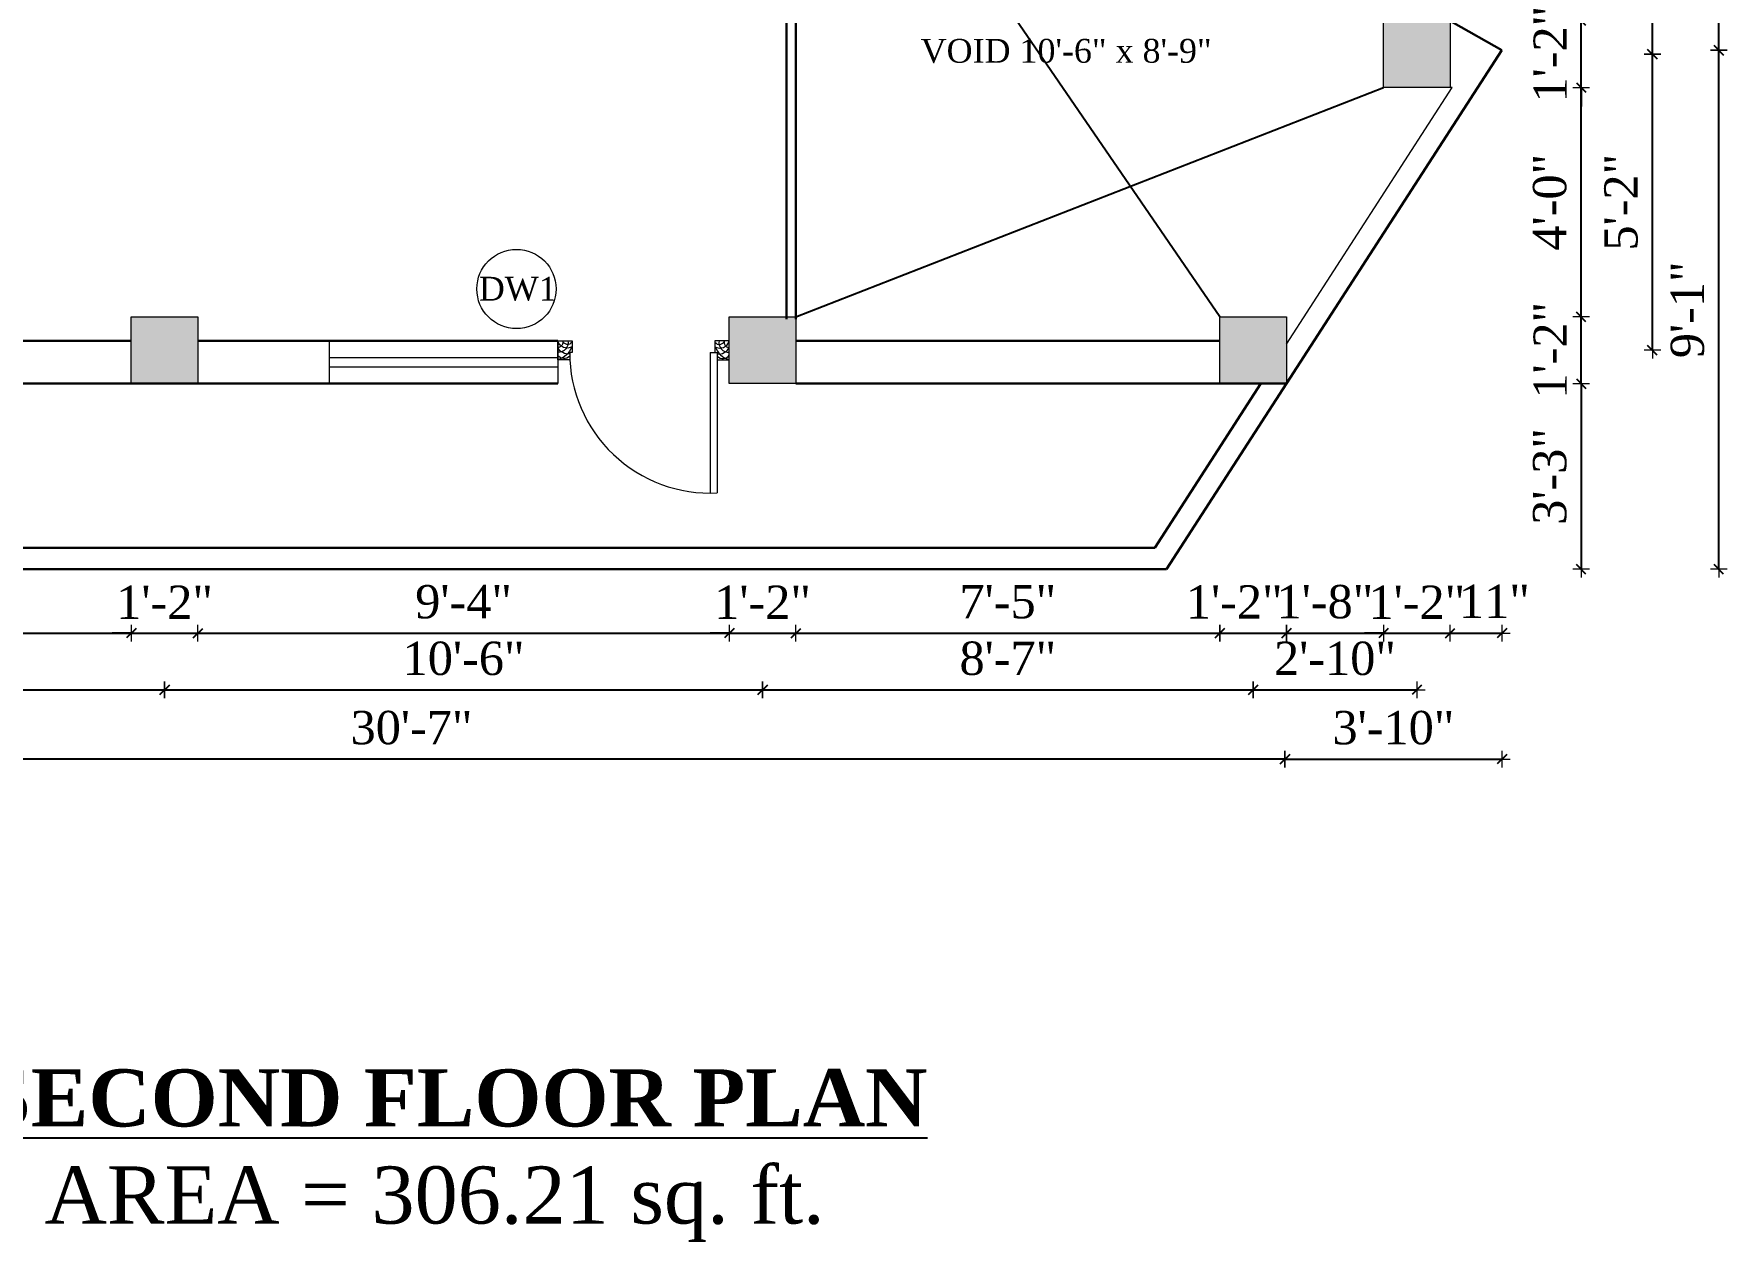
# Model space of a CAD drawing. Header units: inches. Extents: x 149946 to 166271, y -29520 to -26192.
# Drawn here: x 164722.5 to 165078, y -26732.8 to -26479.1 of the extents above; entities that cross this region are included whole.
import ezdxf

# ---------------------------------------------------------------- set-up
doc = ezdxf.new("R2010")
doc.units = ezdxf.units.IN
doc.header["$LTSCALE"] = 5
doc.header["$MEASUREMENT"] = 0
for name, color, linetype, lineweight in [('A-WALL', 7, 'Continuous', 9), ('Dimension', 7, 'Continuous', 18), ('DOOR', 62, 'Continuous', 0), ('Dw', 2, 'Continuous', 18)]:
    doc.layers.add(name, color=color, linetype=linetype, lineweight=lineweight)
doc.layers.add('dim line', color=7, linetype='Continuous', lineweight=15, true_color=0xfab2b2)
doc.layers.add('TEXT', color=6, linetype='Continuous')
doc.layers.add('WALL', color=7, linetype='Continuous')
doc.styles.add('ordinary', font='times.ttf')
doc.dimstyles.new('Copy of 96', dxfattribs={"dimtxt": 7, "dimasz": 4, "dimexe": 0.5, "dimexo": 0.5, "dimgap": 3, "dimtad": 1, "dimdec": 1, "dimzin": 11, "dimdsep": 46, "dimlunit": 4, "dimtxsty": 'ordinary', "dimblk": 'OBLIQUE', "dimcen": 0.09, "dimse1": 1, "dimse2": 1, "dimclrt": 6, "dimazin": 0, "dimtfac": 1, "dimtdec": 1, "dimtix": 1, "dimtmove": 2, "dimatfit": 3, "dimldrblk": 'leader', "dimfxl": 0.5, "dimfxlon": 1, "dimtolj": 1, "dimtzin": 0, "dimarcsym": 0})

# ---------------------------------------------------------------- blocks, each defined once
blk = doc.blocks.new('A$C27B36B59')
at = {"layer": 'DOOR'}
for p, q in [((0, 4), (0, 0)), ((2.5, 4), (0, 4)), ((2.5, 2.5), (2.5, 4)), ((0, 0), (3, 0)), ((3, 2.5), (2.5, 2.5)), ((3, 0), (3, 2.5))]:
    blk.add_line(p, q, dxfattribs=at)
for centre, radius, start, end in [((-1.4, -0.54), 4.75, 22.1411, 72.838), ((1.34, 2.09), 1.64, 45.138, 144.8948), ((2.21, 0.3), 2.49, 83.3149, 152.658), ((0.13, 0.37), 2.05, 349.4875, 93.6805), ((1.96, -0.47), 2.01, 58.7447, 166.495), ((-0.06, 0.32), 1.13, 343.542, 86.947), ((2.08, -0.4), 1.17, 38.2816, 160.1519)]:
    blk.add_arc(centre, radius, start, end, dxfattribs=at)
blk = doc.blocks.new('D2')
at = {"layer": 'DOOR'}
for p, q in [((74473.95, 24047.59), (74473.95, 24018.09)), ((74473.95, 24047.59), (74475.45, 24047.59)), ((74475.45, 24047.59), (74475.45, 24018.13))]:
    blk.add_line(p, q, dxfattribs=at)
blk.add_arc((74473.95, 24047.59), 29.5, 180, 272.9146, dxfattribs=at)
at = {"layer": 'DOOR', "xscale": -1, "rotation": 180}
blk.add_blockref('A$C27B36B59', (74441.95, 24050.09), dxfattribs=at)
at = {"layer": 'DOOR', "rotation": 180}
blk.add_blockref('A$C27B36B59', (74477.95, 24050.09), dxfattribs=at)
blk = doc.blocks.new('oblique')
at = {"color": 0, "lineweight": -2}
blk.add_line((0.25, 0.25), (-0.25, -0.25), dxfattribs=at)
at = {"layer": 'dim line', "lineweight": 9}
for p, q in [((-0.4375, 0), (0.4375, 0)), ((0, 0.4375), (0, -0.4375))]:
    blk.add_line(p, q, dxfattribs=at)
blk = doc.blocks.new('*D1077')
at = {"layer": 'A-WALL', "color": 0, "lineweight": -2, "ltscale": 5}
for p, q in [((165047.38, -26538.51), (165047.38, -26534.51)), ((165047.38, -26552.51), (165047.38, -26538.51)), ((165047.38, -26552.51), (165047.38, -26556.51))]:
    blk.add_line(p, q, dxfattribs=at)
at = {"layer": 'Defpoints', "color": 0, "ltscale": 5}
for p in [(164985.52, -26538.51), (165047.38, -26538.51), (164985.52, -26552.51)]:
    blk.add_point(p, dxfattribs=at)
at = {"layer": 'A-WALL', "color": 0, "lineweight": -2, "ltscale": 5, "xscale": 4, "yscale": 4, "zscale": 4}
for p, rotation in [((165047.38, -26538.51), 270), ((165047.38, -26552.51), 90)]:
    blk.add_blockref('oblique', p, dxfattribs=dict(at, rotation=rotation))
at = {"layer": 'A-WALL', "color": 6, "ltscale": 5, "insert": (165040.88, -26545.51), "char_height": 7, "attachment_point": 5, "rotation": 90, "style": 'ordinary'}
blk.add_mtext('\\A1;1\'-2"', dxfattribs=at)
blk = doc.blocks.new('_OBLIQUE')
at = {"color": 0, "linetype": 'ByBlock'}
blk.add_line((-0.5, -0.5), (0.5, 0.5), dxfattribs=at)
blk = doc.blocks.new('leader')
at = {"layer": 'Dimension'}
for p, q in [((0, -4.328), (0, 4.328)), ((-4.424, 0), (4.424, 0))]:
    blk.add_line(p, q, dxfattribs=at)
blk = doc.blocks.new('*D1078')
at = {"layer": 'A-WALL', "color": 0, "lineweight": -2, "ltscale": 5}
blk.add_line((165047.38, -26538.51), (165047.38, -26490.33), dxfattribs=at)
at = {"layer": 'Defpoints', "color": 0, "ltscale": 5}
for p in [(165019.89, -26490.33), (165047.38, -26490.33), (164985.52, -26538.51)]:
    blk.add_point(p, dxfattribs=at)
at = {"layer": 'A-WALL', "color": 0, "lineweight": -2, "ltscale": 5, "xscale": 4, "yscale": 4, "zscale": 4}
for p, rotation in [((165047.38, -26490.33), 90), ((165047.38, -26538.51), 270)]:
    blk.add_blockref('oblique', p, dxfattribs=dict(at, rotation=rotation))
at = {"layer": 'A-WALL', "color": 6, "ltscale": 5, "insert": (165040.82, -26514.42), "char_height": 7, "attachment_point": 5, "rotation": 90, "style": 'ordinary'}
blk.add_mtext('\\A1;4\'-0"', dxfattribs=at)
blk = doc.blocks.new('*D1079')
at = {"layer": 'A-WALL', "color": 0, "lineweight": -2, "ltscale": 5}
for p, q in [((165047.38, -26476.33), (165047.38, -26472.33)), ((165047.38, -26490.33), (165047.38, -26476.33)), ((165047.38, -26490.33), (165047.38, -26494.33))]:
    blk.add_line(p, q, dxfattribs=at)
at = {"layer": 'Defpoints', "color": 0, "ltscale": 5}
for p in [(165019.89, -26476.33), (165047.38, -26476.33), (165019.89, -26490.33)]:
    blk.add_point(p, dxfattribs=at)
at = {"layer": 'A-WALL', "color": 0, "lineweight": -2, "ltscale": 5, "xscale": 4, "yscale": 4, "zscale": 4}
for p, rotation in [((165047.38, -26476.33), 270), ((165047.38, -26490.33), 90)]:
    blk.add_blockref('oblique', p, dxfattribs=dict(at, rotation=rotation))
at = {"layer": 'A-WALL', "color": 6, "ltscale": 5, "insert": (165040.88, -26483.33), "char_height": 7, "attachment_point": 5, "rotation": 90, "style": 'ordinary'}
blk.add_mtext('\\A1;1\'-2"', dxfattribs=at)
blk = doc.blocks.new('*D1084')
at = {"layer": 'A-WALL', "color": 0, "lineweight": -2, "ltscale": 5}
blk.add_line((165062.34, -26545.51), (165062.34, -26483.33), dxfattribs=at)
at = {"layer": 'Defpoints', "color": 0, "ltscale": 5}
for p in [(165012.89, -26483.33), (165062.34, -26483.33), (164978.52, -26545.51)]:
    blk.add_point(p, dxfattribs=at)
at = {"layer": 'A-WALL', "color": 0, "lineweight": -2, "ltscale": 5, "xscale": 4, "yscale": 4, "zscale": 4}
for p, rotation in [((165062.34, -26483.33), 90), ((165062.34, -26545.51), 270)]:
    blk.add_blockref('oblique', p, dxfattribs=dict(at, rotation=rotation))
at = {"layer": 'A-WALL', "color": 6, "ltscale": 5, "insert": (165055.78, -26514.42), "char_height": 7, "attachment_point": 5, "rotation": 90, "style": 'ordinary'}
blk.add_mtext('\\A1;5\'-2"', dxfattribs=at)
blk = doc.blocks.new('*D1085')
at = {"layer": 'A-WALL', "color": 0, "lineweight": -2, "ltscale": 5}
blk.add_line((165062.34, -26483.33), (165062.34, -26405.23), dxfattribs=at)
at = {"layer": 'Defpoints', "color": 0, "ltscale": 5}
for p in [(164875.51, -26405.23), (165062.34, -26405.23), (165012.89, -26483.33)]:
    blk.add_point(p, dxfattribs=at)
at = {"layer": 'A-WALL', "color": 0, "lineweight": -2, "ltscale": 5, "xscale": 4, "yscale": 4, "zscale": 4}
for p, rotation in [((165062.34, -26405.23), 90), ((165062.34, -26483.33), 270)]:
    blk.add_blockref('oblique', p, dxfattribs=dict(at, rotation=rotation))
at = {"layer": 'A-WALL', "color": 6, "ltscale": 5, "insert": (165055.78, -26444.28), "char_height": 7, "attachment_point": 5, "rotation": 90, "style": 'ordinary'}
blk.add_mtext('\\A1;6\'-6"', dxfattribs=at)
blk = doc.blocks.new('*D1094')
at = {"layer": 'A-WALL', "color": 0, "lineweight": -2, "ltscale": 5}
blk.add_line((165019.89, -26287.08), (165030.75, -26287.08), dxfattribs=at)
at = {"layer": 'Defpoints', "color": 0, "ltscale": 5}
for p in [(165030.75, -26287.08), (165019.89, -26476.33), (165030.75, -26482.51)]:
    blk.add_point(p, dxfattribs=at)
at = {"layer": 'A-WALL', "color": 0, "lineweight": -2, "ltscale": 5, "xscale": 4, "yscale": 4, "zscale": 4, "rotation": 180}
blk.add_blockref('oblique', (165019.89, -26287.08), dxfattribs=at)
at = {"layer": 'A-WALL', "color": 0, "lineweight": -2, "ltscale": 5, "xscale": 4, "yscale": 4, "zscale": 4}
blk.add_blockref('oblique', (165030.75, -26287.08), dxfattribs=at)
at = {"layer": 'A-WALL', "color": 6, "ltscale": 5, "insert": (165029.8, -26280.52), "char_height": 7, "attachment_point": 5, "style": 'ordinary'}
blk.add_mtext('\\A1;11"', dxfattribs=at)
blk = doc.blocks.new('*D1097')
at = {"layer": 'A-WALL', "color": 0, "lineweight": -2, "ltscale": 5}
blk.add_line((164875.51, -26274.04), (165012.89, -26274.04), dxfattribs=at)
at = {"layer": 'Defpoints', "color": 0, "ltscale": 5}
for p in [(165012.89, -26274.04), (164875.51, -26405.23), (165012.89, -26483.33)]:
    blk.add_point(p, dxfattribs=at)
at = {"layer": 'A-WALL', "color": 0, "lineweight": -2, "ltscale": 5, "xscale": 4, "yscale": 4, "zscale": 4, "rotation": 180}
blk.add_blockref('oblique', (164875.51, -26274.04), dxfattribs=at)
at = {"layer": 'A-WALL', "color": 0, "lineweight": -2, "ltscale": 5, "xscale": 4, "yscale": 4, "zscale": 4}
blk.add_blockref('oblique', (165012.89, -26274.04), dxfattribs=at)
at = {"layer": 'A-WALL', "color": 6, "ltscale": 5, "insert": (164944.2, -26267.48), "char_height": 7, "attachment_point": 5, "style": 'ordinary'}
blk.add_mtext('\\A1;11\'-5"', dxfattribs=at)
blk = doc.blocks.new('*D1099')
at = {"layer": 'A-WALL', "color": 0, "lineweight": -2, "ltscale": 5}
blk.add_line((164742.94, -26255.32), (165030.75, -26255.32), dxfattribs=at)
at = {"layer": 'Defpoints', "color": 0, "ltscale": 5}
for p in [(165030.75, -26255.32), (164742.94, -26326.85), (165030.75, -26482.51)]:
    blk.add_point(p, dxfattribs=at)
at = {"layer": 'A-WALL', "color": 0, "lineweight": -2, "ltscale": 5, "xscale": 4, "yscale": 4, "zscale": 4, "rotation": 180}
blk.add_blockref('oblique', (164742.94, -26255.32), dxfattribs=at)
at = {"layer": 'A-WALL', "color": 0, "lineweight": -2, "ltscale": 5, "xscale": 4, "yscale": 4, "zscale": 4}
blk.add_blockref('oblique', (165030.75, -26255.32), dxfattribs=at)
at = {"layer": 'A-WALL', "color": 6, "ltscale": 5, "insert": (164886.85, -26248.76), "char_height": 7, "attachment_point": 5, "style": 'ordinary'}
blk.add_mtext('\\A1;24\'-0"', dxfattribs=at)
blk = doc.blocks.new('*D1100')
at = {"layer": 'A-WALL', "color": 0, "lineweight": -2, "ltscale": 5}
blk.add_line((165076.29, -26591.51), (165076.29, -26482.51), dxfattribs=at)
at = {"layer": 'Defpoints', "color": 0, "ltscale": 5}
for p in [(165030.75, -26482.51), (165076.29, -26482.51), (164960.31, -26591.51)]:
    blk.add_point(p, dxfattribs=at)
at = {"layer": 'A-WALL', "color": 0, "lineweight": -2, "ltscale": 5, "xscale": 4, "yscale": 4, "zscale": 4}
for p, rotation in [((165076.29, -26482.51), 90), ((165076.29, -26591.51), 270)]:
    blk.add_blockref('oblique', p, dxfattribs=dict(at, rotation=rotation))
at = {"layer": 'A-WALL', "color": 6, "ltscale": 5, "insert": (165069.72, -26537.01), "char_height": 7, "attachment_point": 5, "rotation": 90, "style": 'ordinary'}
blk.add_mtext('\\A1;9\'-1"', dxfattribs=at)
blk = doc.blocks.new('*D1101')
at = {"layer": 'A-WALL', "color": 0, "lineweight": -2, "ltscale": 5}
blk.add_line((165076.29, -26482.51), (165076.29, -26299.81), dxfattribs=at)
at = {"layer": 'Defpoints', "color": 0, "ltscale": 5}
for p in [(164703.94, -26299.81), (165076.29, -26299.81), (165030.75, -26482.51)]:
    blk.add_point(p, dxfattribs=at)
at = {"layer": 'A-WALL', "color": 0, "lineweight": -2, "ltscale": 5, "xscale": 4, "yscale": 4, "zscale": 4}
for p, rotation in [((165076.29, -26299.81), 90), ((165076.29, -26482.51), 270)]:
    blk.add_blockref('oblique', p, dxfattribs=dict(at, rotation=rotation))
at = {"layer": 'A-WALL', "color": 6, "ltscale": 5, "insert": (165069.73, -26391.16), "char_height": 7, "attachment_point": 5, "rotation": 90, "style": 'ordinary'}
blk.add_mtext('\\A1;15\'-3"', dxfattribs=at)
blk = doc.blocks.new('*D1103')
at = {"layer": 'A-WALL', "color": 0, "lineweight": -2, "ltscale": 5}
blk.add_line((164632.73, -26604.92), (164742.94, -26604.92), dxfattribs=at)
at = {"layer": 'Defpoints', "color": 0, "ltscale": 5}
for p in [(164632.73, -26552.51), (164742.94, -26552.51), (164742.94, -26604.92)]:
    blk.add_point(p, dxfattribs=at)
at = {"layer": 'A-WALL', "color": 0, "lineweight": -2, "ltscale": 5, "xscale": 4, "yscale": 4, "zscale": 4, "rotation": 180}
blk.add_blockref('oblique', (164632.73, -26604.92), dxfattribs=at)
at = {"layer": 'A-WALL', "color": 0, "lineweight": -2, "ltscale": 5, "xscale": 4, "yscale": 4, "zscale": 4}
blk.add_blockref('oblique', (164742.94, -26604.92), dxfattribs=at)
at = {"layer": 'A-WALL', "color": 6, "ltscale": 5, "insert": (164687.83, -26598.35), "char_height": 7, "attachment_point": 5, "style": 'ordinary'}
blk.add_mtext('\\A1;9\'-2"', dxfattribs=at)
blk = doc.blocks.new('*D1104')
at = {"layer": 'A-WALL', "color": 0, "lineweight": -2, "ltscale": 5}
for p, q in [((164742.94, -26604.92), (164738.94, -26604.92)), ((164742.94, -26604.92), (164756.94, -26604.92)), ((164756.94, -26604.92), (164760.94, -26604.92))]:
    blk.add_line(p, q, dxfattribs=at)
at = {"layer": 'Defpoints', "color": 0, "ltscale": 5}
for p in [(164742.94, -26552.51), (164756.94, -26552.51), (164756.94, -26604.92)]:
    blk.add_point(p, dxfattribs=at)
at = {"layer": 'A-WALL', "color": 0, "lineweight": -2, "ltscale": 5, "xscale": 4, "yscale": 4, "zscale": 4}
blk.add_blockref('oblique', (164742.94, -26604.92), dxfattribs=at)
at = {"layer": 'A-WALL', "color": 0, "lineweight": -2, "ltscale": 5, "xscale": 4, "yscale": 4, "zscale": 4, "rotation": 180}
blk.add_blockref('oblique', (164756.94, -26604.92), dxfattribs=at)
at = {"layer": 'A-WALL', "color": 6, "ltscale": 5, "insert": (164749.94, -26598.42), "char_height": 7, "attachment_point": 5, "style": 'ordinary'}
blk.add_mtext('\\A1;1\'-2"', dxfattribs=at)
blk = doc.blocks.new('*D1105')
at = {"layer": 'A-WALL', "color": 0, "lineweight": -2, "ltscale": 5}
blk.add_line((164756.94, -26604.92), (164868.51, -26604.92), dxfattribs=at)
at = {"layer": 'Defpoints', "color": 0, "ltscale": 5}
for p in [(164756.94, -26552.51), (164868.51, -26552.51), (164868.51, -26604.92)]:
    blk.add_point(p, dxfattribs=at)
at = {"layer": 'A-WALL', "color": 0, "lineweight": -2, "ltscale": 5, "xscale": 4, "yscale": 4, "zscale": 4, "rotation": 180}
blk.add_blockref('oblique', (164756.94, -26604.92), dxfattribs=at)
at = {"layer": 'A-WALL', "color": 0, "lineweight": -2, "ltscale": 5, "xscale": 4, "yscale": 4, "zscale": 4}
blk.add_blockref('oblique', (164868.51, -26604.92), dxfattribs=at)
at = {"layer": 'A-WALL', "color": 6, "ltscale": 5, "insert": (164812.72, -26598.35), "char_height": 7, "attachment_point": 5, "style": 'ordinary'}
blk.add_mtext('\\A1;9\'-4"', dxfattribs=at)
blk = doc.blocks.new('*D1106')
at = {"layer": 'A-WALL', "color": 0, "lineweight": -2, "ltscale": 5}
for p, q in [((164868.51, -26604.92), (164864.51, -26604.92)), ((164868.51, -26604.92), (164882.51, -26604.92)), ((164882.51, -26604.92), (164886.51, -26604.92))]:
    blk.add_line(p, q, dxfattribs=at)
at = {"layer": 'Defpoints', "color": 0, "ltscale": 5}
for p in [(164868.51, -26552.51), (164882.51, -26552.51), (164882.51, -26604.92)]:
    blk.add_point(p, dxfattribs=at)
at = {"layer": 'A-WALL', "color": 0, "lineweight": -2, "ltscale": 5, "xscale": 4, "yscale": 4, "zscale": 4}
blk.add_blockref('oblique', (164868.51, -26604.92), dxfattribs=at)
at = {"layer": 'A-WALL', "color": 0, "lineweight": -2, "ltscale": 5, "xscale": 4, "yscale": 4, "zscale": 4, "rotation": 180}
blk.add_blockref('oblique', (164882.51, -26604.92), dxfattribs=at)
at = {"layer": 'A-WALL', "color": 6, "ltscale": 5, "insert": (164875.51, -26598.42), "char_height": 7, "attachment_point": 5, "style": 'ordinary'}
blk.add_mtext('\\A1;1\'-2"', dxfattribs=at)
blk = doc.blocks.new('*D1107')
at = {"layer": 'A-WALL', "color": 0, "lineweight": -2, "ltscale": 5}
blk.add_line((164882.51, -26604.92), (164971.52, -26604.92), dxfattribs=at)
at = {"layer": 'Defpoints', "color": 0, "ltscale": 5}
for p in [(164882.51, -26552.51), (164971.52, -26552.51), (164971.52, -26604.92)]:
    blk.add_point(p, dxfattribs=at)
at = {"layer": 'A-WALL', "color": 0, "lineweight": -2, "ltscale": 5, "xscale": 4, "yscale": 4, "zscale": 4, "rotation": 180}
blk.add_blockref('oblique', (164882.51, -26604.92), dxfattribs=at)
at = {"layer": 'A-WALL', "color": 0, "lineweight": -2, "ltscale": 5, "xscale": 4, "yscale": 4, "zscale": 4}
blk.add_blockref('oblique', (164971.52, -26604.92), dxfattribs=at)
at = {"layer": 'A-WALL', "color": 6, "ltscale": 5, "insert": (164927.01, -26598.35), "char_height": 7, "attachment_point": 5, "style": 'ordinary'}
blk.add_mtext('\\A1;7\'-5"', dxfattribs=at)
blk = doc.blocks.new('*D1108')
at = {"layer": 'A-WALL', "color": 0, "lineweight": -2, "ltscale": 5}
blk.add_line((164971.52, -26604.92), (164985.52, -26604.92), dxfattribs=at)
at = {"layer": 'Defpoints', "color": 0, "ltscale": 5}
for p in [(164971.52, -26552.51), (164985.52, -26552.51), (164985.52, -26604.92)]:
    blk.add_point(p, dxfattribs=at)
at = {"layer": 'A-WALL', "color": 0, "lineweight": -2, "ltscale": 5, "xscale": 4, "yscale": 4, "zscale": 4, "rotation": 180}
blk.add_blockref('oblique', (164971.52, -26604.92), dxfattribs=at)
at = {"layer": 'A-WALL', "color": 0, "lineweight": -2, "ltscale": 5, "xscale": 4, "yscale": 4, "zscale": 4}
blk.add_blockref('oblique', (164985.52, -26604.92), dxfattribs=at)
at = {"layer": 'A-WALL', "color": 6, "ltscale": 5, "insert": (164974.55, -26598.35), "char_height": 7, "attachment_point": 5, "style": 'ordinary'}
blk.add_mtext('\\A1;1\'-2"', dxfattribs=at)
blk = doc.blocks.new('*D1109')
at = {"layer": 'A-WALL', "color": 0, "lineweight": -2, "ltscale": 5}
blk.add_line((164985.52, -26604.92), (165005.89, -26604.92), dxfattribs=at)
at = {"layer": 'Defpoints', "color": 0, "ltscale": 5}
for p in [(165005.89, -26490.33), (164985.52, -26552.51), (165005.89, -26604.92)]:
    blk.add_point(p, dxfattribs=at)
at = {"layer": 'A-WALL', "color": 0, "lineweight": -2, "ltscale": 5, "xscale": 4, "yscale": 4, "zscale": 4, "rotation": 180}
blk.add_blockref('oblique', (164985.52, -26604.92), dxfattribs=at)
at = {"layer": 'A-WALL', "color": 0, "lineweight": -2, "ltscale": 5, "xscale": 4, "yscale": 4, "zscale": 4}
blk.add_blockref('oblique', (165005.89, -26604.92), dxfattribs=at)
at = {"layer": 'A-WALL', "color": 6, "ltscale": 5, "insert": (164993.59, -26598.35), "char_height": 7, "attachment_point": 5, "style": 'ordinary'}
blk.add_mtext('\\A1;1\'-8"', dxfattribs=at)
blk = doc.blocks.new('*D1110')
at = {"layer": 'A-WALL', "color": 0, "lineweight": -2, "ltscale": 5}
for p, q in [((165005.89, -26604.92), (165001.89, -26604.92)), ((165005.89, -26604.92), (165019.89, -26604.92)), ((165019.89, -26604.92), (165023.89, -26604.92))]:
    blk.add_line(p, q, dxfattribs=at)
at = {"layer": 'Defpoints', "color": 0, "ltscale": 5}
for p in [(165005.89, -26490.33), (165019.89, -26490.33), (165019.89, -26604.92)]:
    blk.add_point(p, dxfattribs=at)
at = {"layer": 'A-WALL', "color": 0, "lineweight": -2, "ltscale": 5, "xscale": 4, "yscale": 4, "zscale": 4}
blk.add_blockref('oblique', (165005.89, -26604.92), dxfattribs=at)
at = {"layer": 'A-WALL', "color": 0, "lineweight": -2, "ltscale": 5, "xscale": 4, "yscale": 4, "zscale": 4, "rotation": 180}
blk.add_blockref('oblique', (165019.89, -26604.92), dxfattribs=at)
at = {"layer": 'A-WALL', "color": 6, "ltscale": 5, "insert": (165012.89, -26598.42), "char_height": 7, "attachment_point": 5, "style": 'ordinary'}
blk.add_mtext('\\A1;1\'-2"', dxfattribs=at)
blk = doc.blocks.new('*D1111')
at = {"layer": 'A-WALL', "color": 0, "lineweight": -2, "ltscale": 5}
blk.add_line((165019.89, -26604.92), (165030.75, -26604.92), dxfattribs=at)
at = {"layer": 'Defpoints', "color": 0, "ltscale": 5}
for p in [(165030.75, -26482.51), (165019.89, -26490.33), (165030.75, -26604.92)]:
    blk.add_point(p, dxfattribs=at)
at = {"layer": 'A-WALL', "color": 0, "lineweight": -2, "ltscale": 5, "xscale": 4, "yscale": 4, "zscale": 4, "rotation": 180}
blk.add_blockref('oblique', (165019.89, -26604.92), dxfattribs=at)
at = {"layer": 'A-WALL', "color": 0, "lineweight": -2, "ltscale": 5, "xscale": 4, "yscale": 4, "zscale": 4}
blk.add_blockref('oblique', (165030.75, -26604.92), dxfattribs=at)
at = {"layer": 'A-WALL', "color": 6, "ltscale": 5, "insert": (165029.17, -26598.25), "char_height": 7, "attachment_point": 5, "style": 'ordinary'}
blk.add_mtext('\\A1;11"', dxfattribs=at)
blk = doc.blocks.new('*D1112')
at = {"layer": 'A-WALL', "color": 0, "lineweight": -2, "ltscale": 5}
blk.add_line((164625.73, -26616.81), (164749.94, -26616.81), dxfattribs=at)
at = {"layer": 'Defpoints', "color": 0, "ltscale": 5}
for p in [(164625.73, -26545.51), (164749.94, -26545.51), (164749.94, -26616.81)]:
    blk.add_point(p, dxfattribs=at)
at = {"layer": 'A-WALL', "color": 0, "lineweight": -2, "ltscale": 5, "xscale": 4, "yscale": 4, "zscale": 4, "rotation": 180}
blk.add_blockref('oblique', (164625.73, -26616.81), dxfattribs=at)
at = {"layer": 'A-WALL', "color": 0, "lineweight": -2, "ltscale": 5, "xscale": 4, "yscale": 4, "zscale": 4}
blk.add_blockref('oblique', (164749.94, -26616.81), dxfattribs=at)
at = {"layer": 'A-WALL', "color": 6, "ltscale": 5, "insert": (164687.83, -26610.25), "char_height": 7, "attachment_point": 5, "style": 'ordinary'}
blk.add_mtext('\\A1;10\'-4"', dxfattribs=at)
blk = doc.blocks.new('*D1113')
at = {"layer": 'A-WALL', "color": 0, "lineweight": -2, "ltscale": 5}
blk.add_line((164875.51, -26616.81), (164978.52, -26616.81), dxfattribs=at)
at = {"layer": 'Defpoints', "color": 0, "ltscale": 5}
for p in [(164875.51, -26545.51), (164978.52, -26545.51), (164978.52, -26616.81)]:
    blk.add_point(p, dxfattribs=at)
at = {"layer": 'A-WALL', "color": 0, "lineweight": -2, "ltscale": 5, "xscale": 4, "yscale": 4, "zscale": 4, "rotation": 180}
blk.add_blockref('oblique', (164875.51, -26616.81), dxfattribs=at)
at = {"layer": 'A-WALL', "color": 0, "lineweight": -2, "ltscale": 5, "xscale": 4, "yscale": 4, "zscale": 4}
blk.add_blockref('oblique', (164978.52, -26616.81), dxfattribs=at)
at = {"layer": 'A-WALL', "color": 6, "ltscale": 5, "insert": (164927.01, -26610.24), "char_height": 7, "attachment_point": 5, "style": 'ordinary'}
blk.add_mtext('\\A1;8\'-7"', dxfattribs=at)
blk = doc.blocks.new('*D1114')
at = {"layer": 'A-WALL', "color": 0, "lineweight": -2, "ltscale": 5}
blk.add_line((164749.94, -26616.81), (164875.51, -26616.81), dxfattribs=at)
at = {"layer": 'Defpoints', "color": 0, "ltscale": 5}
for p in [(164749.94, -26545.51), (164875.51, -26545.51), (164875.51, -26616.81)]:
    blk.add_point(p, dxfattribs=at)
at = {"layer": 'A-WALL', "color": 0, "lineweight": -2, "ltscale": 5, "xscale": 4, "yscale": 4, "zscale": 4, "rotation": 180}
blk.add_blockref('oblique', (164749.94, -26616.81), dxfattribs=at)
at = {"layer": 'A-WALL', "color": 0, "lineweight": -2, "ltscale": 5, "xscale": 4, "yscale": 4, "zscale": 4}
blk.add_blockref('oblique', (164875.51, -26616.81), dxfattribs=at)
at = {"layer": 'A-WALL', "color": 6, "ltscale": 5, "insert": (164812.72, -26610.25), "char_height": 7, "attachment_point": 5, "style": 'ordinary'}
blk.add_mtext('\\A1;10\'-6"', dxfattribs=at)
blk = doc.blocks.new('*D1115')
at = {"layer": 'A-WALL', "color": 0, "lineweight": -2, "ltscale": 5}
blk.add_line((164978.52, -26616.81), (165012.89, -26616.81), dxfattribs=at)
at = {"layer": 'Defpoints', "color": 0, "ltscale": 5}
for p in [(165012.89, -26483.33), (164978.52, -26545.51), (165012.89, -26616.81)]:
    blk.add_point(p, dxfattribs=at)
at = {"layer": 'A-WALL', "color": 0, "lineweight": -2, "ltscale": 5, "xscale": 4, "yscale": 4, "zscale": 4, "rotation": 180}
blk.add_blockref('oblique', (164978.52, -26616.81), dxfattribs=at)
at = {"layer": 'A-WALL', "color": 0, "lineweight": -2, "ltscale": 5, "xscale": 4, "yscale": 4, "zscale": 4}
blk.add_blockref('oblique', (165012.89, -26616.81), dxfattribs=at)
at = {"layer": 'A-WALL', "color": 6, "ltscale": 5, "insert": (164995.7, -26610.25), "char_height": 7, "attachment_point": 5, "style": 'ordinary'}
blk.add_mtext('\\A1;2\'-10"', dxfattribs=at)
blk = doc.blocks.new('*D1116')
at = {"layer": 'A-WALL', "color": 0, "lineweight": -2, "ltscale": 5}
blk.add_line((164985.19, -26631.36), (164618.4, -26631.36), dxfattribs=at)
at = {"layer": 'Defpoints', "color": 0, "ltscale": 5}
for p in [(164618.4, -26552.51), (164985.19, -26552.51), (164618.4, -26631.36)]:
    blk.add_point(p, dxfattribs=at)
at = {"layer": 'A-WALL', "color": 0, "lineweight": -2, "ltscale": 5, "xscale": 4, "yscale": 4, "zscale": 4, "rotation": 180}
blk.add_blockref('oblique', (164618.4, -26631.36), dxfattribs=at)
at = {"layer": 'A-WALL', "color": 0, "lineweight": -2, "ltscale": 5, "xscale": 4, "yscale": 4, "zscale": 4}
blk.add_blockref('oblique', (164985.19, -26631.36), dxfattribs=at)
at = {"layer": 'A-WALL', "color": 6, "ltscale": 5, "insert": (164801.79, -26624.79), "char_height": 7, "attachment_point": 5, "style": 'ordinary'}
blk.add_mtext('\\A1;30\'-7"', dxfattribs=at)
blk = doc.blocks.new('*D1117')
at = {"layer": 'A-WALL', "color": 0, "lineweight": -2, "ltscale": 5}
blk.add_line((164985.19, -26631.36), (165030.75, -26631.36), dxfattribs=at)
at = {"layer": 'Defpoints', "color": 0, "ltscale": 5}
for p in [(165030.75, -26482.51), (164985.19, -26552.51), (165030.75, -26631.36)]:
    blk.add_point(p, dxfattribs=at)
at = {"layer": 'A-WALL', "color": 0, "lineweight": -2, "ltscale": 5, "xscale": 4, "yscale": 4, "zscale": 4, "rotation": 180}
blk.add_blockref('oblique', (164985.19, -26631.36), dxfattribs=at)
at = {"layer": 'A-WALL', "color": 0, "lineweight": -2, "ltscale": 5, "xscale": 4, "yscale": 4, "zscale": 4}
blk.add_blockref('oblique', (165030.75, -26631.36), dxfattribs=at)
at = {"layer": 'A-WALL', "color": 6, "ltscale": 5, "insert": (165007.97, -26624.8), "char_height": 7, "attachment_point": 5, "style": 'ordinary'}
blk.add_mtext('\\A1;3\'-10"', dxfattribs=at)
blk = doc.blocks.new('*D1260')
at = {"layer": 'A-WALL', "color": 0, "lineweight": -2, "ltscale": 5}
blk.add_line((165047.38, -26552.51), (165047.38, -26591.51), dxfattribs=at)
at = {"layer": 'Defpoints', "color": 0, "ltscale": 5}
for p in [(164985.52, -26552.51), (164960.31, -26591.51), (165047.38, -26591.51)]:
    blk.add_point(p, dxfattribs=at)
at = {"layer": 'A-WALL', "color": 0, "lineweight": -2, "ltscale": 5, "xscale": 4, "yscale": 4, "zscale": 4}
for p, rotation in [((165047.38, -26552.51), 90), ((165047.38, -26591.51), 270)]:
    blk.add_blockref('oblique', p, dxfattribs=dict(at, rotation=rotation))
at = {"layer": 'A-WALL', "color": 6, "ltscale": 5, "insert": (165040.82, -26572.01), "char_height": 7, "attachment_point": 5, "rotation": 90, "style": 'ordinary'}
blk.add_mtext('\\A1;3\'-3"', dxfattribs=at)

msp = doc.modelspace()

# ---------------------------------------------------------------- hatches: boundary and pattern name
at = {"layer": 'WALL', "linetype": 'ByBlock', "ltscale": 5, "true_color": 0xf8991e}
h = msp.add_hatch(color=30, dxfattribs=at)
h.dxf.hatch_style = 1
h.paths.add_polyline_path([(165005.89, -26476.33), (165005.89, -26490.33), (165019.89, -26490.33), (165019.89, -26476.33)])
h = msp.add_hatch(color=30, dxfattribs=at)
h.dxf.hatch_style = 1
h.paths.add_polyline_path([(164742.94, -26538.51), (164742.94, -26552.51), (164756.94, -26552.51), (164756.94, -26538.51)])
h = msp.add_hatch(color=30, dxfattribs=at)
h.dxf.hatch_style = 1
h.paths.add_polyline_path([(164868.51, -26538.51), (164868.51, -26552.51), (164882.51, -26552.51), (164882.51, -26538.51)])
h = msp.add_hatch(color=30, dxfattribs=at)
h.dxf.hatch_style = 1
h.paths.add_polyline_path([(164971.52, -26538.51), (164971.52, -26552.51), (164985.52, -26552.51), (164985.52, -26538.51)])

# ---------------------------------------------------------------- linework, layer by layer
at = {"layer": 'A-WALL', "lineweight": 30}
for p, q in [((164882.51, -26398.23, -72.71), (165030.75, -26482.51, -72.71)), ((164880.51, -26412.23, -72.71), (164880.51, -26539.01, -72.71)), ((164882.51, -26412.23, -72.71), (164882.51, -26539.01, -72.71)), ((165030.75, -26482.51, -72.71), (164985.52, -26552.51, -72.71)), ((164742.94, -26543.51, -72.71), (164668.73, -26543.51, -72.71)), ((164832.51, -26543.51, -72.71), (164756.94, -26543.51, -72.71)), ((164971.52, -26543.51, -72.71), (164882.51, -26543.51, -72.71)), ((164832.51, -26552.51, -72.71), (164668.73, -26552.51, -72.71)), ((164985.52, -26552.51, -72.71), (164882.51, -26552.51, -72.71)), ((164980.16, -26552.51, -72.71), (164957.86, -26587.01, -72.71)), ((164985.52, -26552.51, -72.71), (164960.31, -26591.51, -72.71)), ((164957.86, -26587.01, -72.71), (164622.08, -26587.01, -72.71)), ((164960.31, -26591.51, -72.71), (164617.47, -26591.51, -72.71))]:
    msp.add_line(p, q, dxfattribs=at)
at = {"layer": 'A-WALL', "ltscale": 5}
for p, q in [((164784.51, -26543.51, -72.71), (164784.51, -26552.51, -72.71)), ((164832.51, -26543.51, -72.71), (164832.51, -26552.51, -72.71))]:
    msp.add_line(p, q, dxfattribs=at)
at = {"layer": 'A-WALL', "ltscale": 5, "elevation": -72.71}
msp.add_lwpolyline([(164882.51, -26543.51), (164882.51, -26543.51), (164971.52, -26543.51), (164971.52, -26538.51), (164985.52, -26538.51), (164985.52, -26544.22), (165020.34, -26490.33), (165005.89, -26490.33), (165005.89, -26476.33), (165010.79, -26476.33), (164882.51, -26403.41), (164882.51, -26412.23)], dxfattribs=at)
for points in [[(165005.89, -26476.33), (165019.89, -26476.33), (165019.89, -26490.33), (165005.89, -26490.33)], [(164742.94, -26538.51), (164756.94, -26538.51), (164756.94, -26552.51), (164742.94, -26552.51)], [(164868.51, -26538.51), (164882.51, -26538.51), (164882.51, -26552.51), (164868.51, -26552.51)], [(164971.52, -26538.51), (164985.52, -26538.51), (164985.52, -26552.51), (164971.52, -26552.51)]]:
    msp.add_lwpolyline(points, close=True, dxfattribs=at)
at = {"layer": 'A-WALL', "ltscale": 5}
msp.add_circle((164823.83, -26532.64, -72.71), 8.32, dxfattribs=at)
at = {"layer": 'Dw', "color": 3}
for p, q in [((164784.51, -26547.01, -72.71), (164832.51, -26547.01, -72.71)), ((164784.51, -26549.01, -72.71), (164832.51, -26549.01, -72.71))]:
    msp.add_line(p, q, dxfattribs=at)
at = {"layer": 'WALL', "color": 30, "linetype": 'ByBlock', "ltscale": 5, "true_color": 0xf8991e}
for p, q in [((164971.52, -26538.51, -72.71), (164882.51, -26408.58, -72.71)), ((164882.51, -26538.51, -72.71), (165005.89, -26490.33, -72.71))]:
    msp.add_line(p, q, dxfattribs=at)

# ---------------------------------------------------------------- block references
at = {"layer": 'WALL', "color": 2, "linetype": 'ByBlock'}
msp.add_blockref('D2', (90390.55, -50593.6, -72.71), dxfattribs=at)

# ---------------------------------------------------------------- texts
at = {"layer": 'TEXT', "style": 'ordinary'}
for s, p in [('VOID 10\'-6" x 8\'-9"', (164908.69, -26485.13, -72.71)), ('DW1', (164815.92, -26535.08, -72.71))]:
    msp.add_text(s, height=5, dxfattribs=at).set_placement(p)
at = {"layer": 'TEXT', "char_height": 12, "width": 219.8151, "attachment_point": 8, "style": 'ordinary'}
for s, insert in [('{\\fTimes New Roman|b1|i0|c0|p18;\\LSECOND FLOOR PLAN}', (164810.94, -26708.67, -72.71)), ('AREA = 306.21 sq. ft.', (164806.64, -26732.79, -72.71))]:
    msp.add_mtext(s, dxfattribs=dict(at, insert=insert))

# ---------------------------------------------------------------- dimensions: what is measured, and where the dimension line sits
at = {"layer": 'A-WALL', "ltscale": 5}
for base, p1, p2, picture, middle in [((165030.75, -26255.32, -72.71), (164742.94, -26326.85, -72.71), (165030.75, -26482.51, -72.71), '*D1099', (164886.85, -26248.76, -72.71)), ((165012.89, -26274.04, -72.71), (164875.51, -26405.23, -72.71), (165012.89, -26483.33, -72.71), '*D1097', (164944.2, -26267.48, -72.71)), ((165012.89, -26616.81, -72.71), (164978.52, -26545.51, -72.71), (165012.89, -26483.33, -72.71), '*D1115', (164995.7, -26610.25, -72.71)), ((165030.75, -26631.36, -72.71), (164985.19, -26552.51, -72.71), (165030.75, -26482.51, -72.71), '*D1117', (165007.97, -26624.8, -72.71)), ((165019.89, -26604.92, -72.71), (165005.89, -26490.33, -72.71), (165019.89, -26490.33, -72.71), '*D1110', (165012.89, -26598.42, -72.71)), ((164749.94, -26616.81, -72.71), (164625.73, -26545.51, -72.71), (164749.94, -26545.51, -72.71), '*D1112', (164687.83, -26610.25, -72.71)), ((164875.51, -26616.81, -72.71), (164749.94, -26545.51, -72.71), (164875.51, -26545.51, -72.71), '*D1114', (164812.72, -26610.25, -72.71)), ((164978.52, -26616.81, -72.71), (164875.51, -26545.51, -72.71), (164978.52, -26545.51, -72.71), '*D1113', (164927.01, -26610.24, -72.71)), ((164618.4, -26631.36, -72.71), (164985.19, -26552.51, -72.71), (164618.4, -26552.51, -72.71), '*D1116', (164801.79, -26624.79, -72.71)), ((164742.94, -26604.92, -72.71), (164632.73, -26552.51, -72.71), (164742.94, -26552.51, -72.71), '*D1103', (164687.83, -26598.35, -72.71)), ((164756.94, -26604.92, -72.71), (164742.94, -26552.51, -72.71), (164756.94, -26552.51, -72.71), '*D1104', (164749.94, -26598.42, -72.71)), ((164868.51, -26604.92, -72.71), (164756.94, -26552.51, -72.71), (164868.51, -26552.51, -72.71), '*D1105', (164812.72, -26598.35, -72.71)), ((164882.51, -26604.92, -72.71), (164868.51, -26552.51, -72.71), (164882.51, -26552.51, -72.71), '*D1106', (164875.51, -26598.42, -72.71)), ((164971.52, -26604.92, -72.71), (164882.51, -26552.51, -72.71), (164971.52, -26552.51, -72.71), '*D1107', (164927.01, -26598.35, -72.71))]:
    dim = msp.add_linear_dim(base=base, p1=p1, p2=p2, dimstyle='Copy of 96', override={"dimdec": 0, "dimblk": 'oblique', "dimtdec": 0, "dimarcsym": 1}, dxfattribs=at)
    dim.commit()
    dim.dimension.update_dxf_attribs({"geometry": picture, "text_midpoint": middle})
for base, p1, p2, picture, middle in [((165030.75, -26287.08, -72.71), (165019.89, -26476.33, -72.71), (165030.75, -26482.51, -72.71), '*D1094', (165029.8, -26280.52, -72.71)), ((165030.75, -26604.92, -72.71), (165019.89, -26490.33, -72.71), (165030.75, -26482.51, -72.71), '*D1111', (165029.17, -26598.25, -72.71)), ((165005.89, -26604.92, -72.71), (164985.52, -26552.51, -72.71), (165005.89, -26490.33, -72.71), '*D1109', (164993.59, -26598.35, -72.71)), ((164985.52, -26604.92, -72.71), (164971.52, -26552.51, -72.71), (164985.52, -26552.51, -72.71), '*D1108', (164974.55, -26598.35, -72.71))]:
    dim = msp.add_linear_dim(base=base, p1=p1, p2=p2, dimstyle='Copy of 96', override={"dimdec": 0, "dimblk": 'oblique', "dimtdec": 0, "dimarcsym": 1}, dxfattribs=at)
    dim.commit()
    dim.dimension.update_dxf_attribs({"geometry": picture, "text_midpoint": middle, "dimtype": 160})
for base, p1, p2, picture, middle in [((165076.29, -26299.81, -72.71), (165030.75, -26482.51, -72.71), (164703.94, -26299.81, -72.71), '*D1101', (165069.73, -26391.16, -72.71)), ((165062.34, -26405.23, -72.71), (165012.89, -26483.33, -72.71), (164875.51, -26405.23, -72.71), '*D1085', (165055.78, -26444.28, -72.71)), ((165047.38, -26476.33, -72.71), (165019.89, -26490.33, -72.71), (165019.89, -26476.33, -72.71), '*D1079', (165040.88, -26483.33, -72.71)), ((165076.29, -26482.51, -72.71), (164960.31, -26591.51, -72.71), (165030.75, -26482.51, -72.71), '*D1100', (165069.72, -26537.01, -72.71)), ((165062.34, -26483.33, -72.71), (164978.52, -26545.51, -72.71), (165012.89, -26483.33, -72.71), '*D1084', (165055.78, -26514.42, -72.71)), ((165047.38, -26490.33, -72.71), (164985.52, -26538.51, -72.71), (165019.89, -26490.33, -72.71), '*D1078', (165040.82, -26514.42, -72.71)), ((165047.38, -26538.51, -72.71), (164985.52, -26552.51, -72.71), (164985.52, -26538.51, -72.71), '*D1077', (165040.88, -26545.51, -72.71)), ((165047.38, -26591.51, -72.71), (164985.52, -26552.51, -72.71), (164960.31, -26591.51, -72.71), '*D1260', (165040.82, -26572.01, -72.71))]:
    dim = msp.add_linear_dim(base=base, p1=p1, p2=p2, angle=90, dimstyle='Copy of 96', override={"dimdec": 0, "dimblk": 'oblique', "dimtdec": 0, "dimarcsym": 1}, dxfattribs=at)
    dim.commit()
    dim.dimension.update_dxf_attribs({"geometry": picture, "text_midpoint": middle})

doc.saveas('drawing.dxf')
